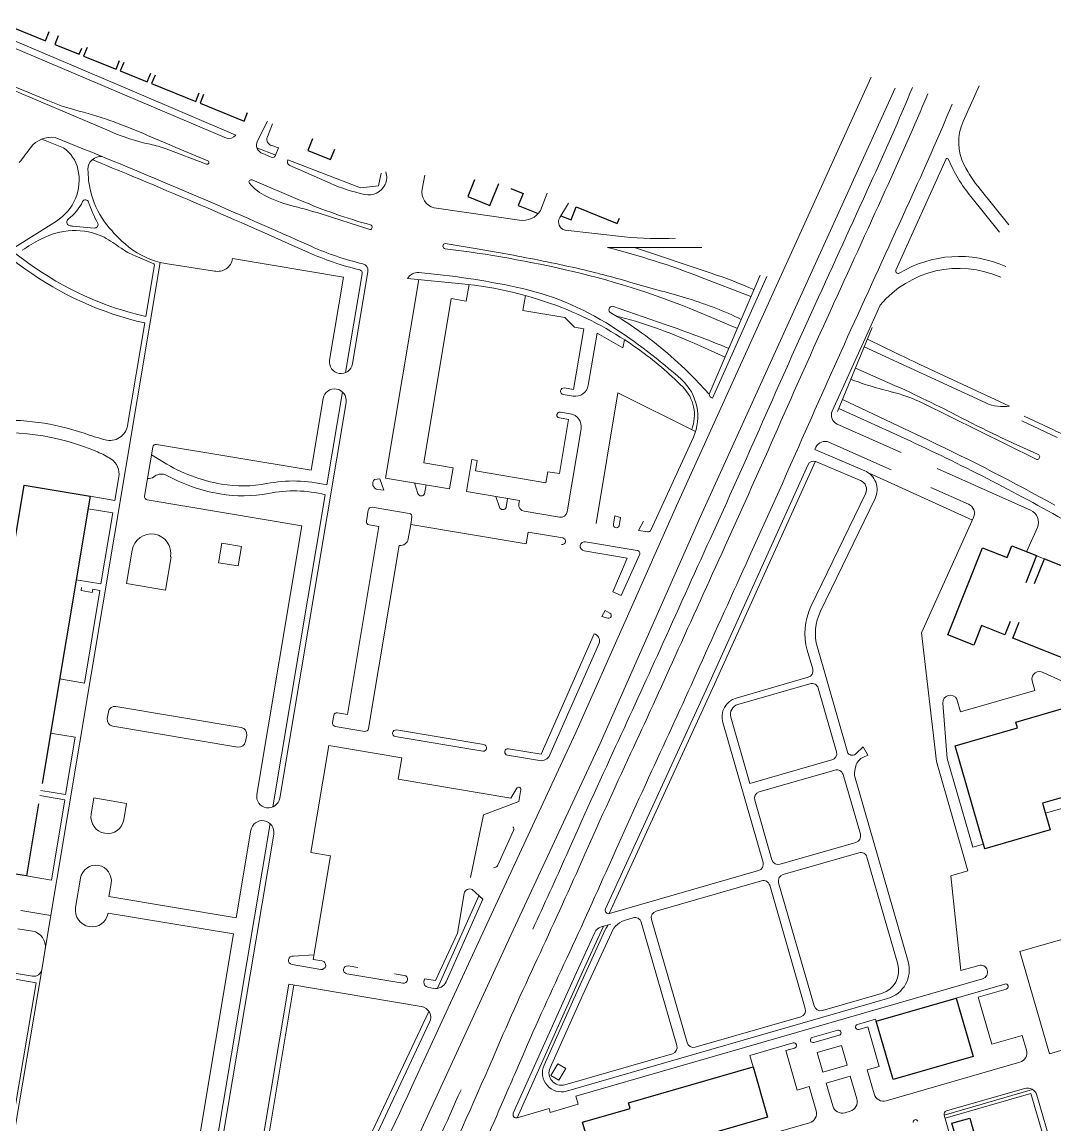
# Model space of a CAD drawing. Header units: feet. Extents: x 2817291 to 2825191, y 230718 to 237492.
# Drawn here: x 2822273 to 2823843, y 234175 to 235851 of the extents above; entities that cross this region are included whole.
import ezdxf

# ---------------------------------------------------------------- set-up
doc = ezdxf.new("R2010")
doc.units = ezdxf.units.FT
doc.layers.add('63', color=7, linetype='Continuous', lineweight=13)

msp = doc.modelspace()

# ---------------------------------------------------------------- linework, layer by layer
at = {"layer": '63', "lineweight": 25}
for p, q in [((2822239.115, 235851.409), (2822308.983, 235823.124)), ((2822308.983, 235823.124), (2822314.64, 235837.097)), ((2822328.237, 235830.508), (2822322.957, 235817.466)), ((2822322.957, 235817.466), (2822360.219, 235802.381)), ((2822372.02, 235812.783), (2822366.74, 235799.741)), ((2822360.219, 235802.381), (2822363.991, 235811.696)), ((2822366.74, 235799.741), (2822416.113, 235779.752)), ((2822416.113, 235779.752), (2822421.394, 235792.794)), ((2822427.914, 235790.154), (2822422.635, 235777.112)), ((2822422.635, 235777.112), (2822463.624, 235760.518)), ((2822463.624, 235760.518), (2822468.904, 235773.56)), ((2822475.425, 235770.92), (2822470.145, 235757.878)), ((2822470.145, 235757.878), (2822537.218, 235730.723)), ((2822537.218, 235730.723), (2822542.498, 235743.765)), ((2822549.019, 235741.125), (2822543.738, 235728.083)), ((2822543.738, 235728.083), (2822610.811, 235700.929)), ((2822610.811, 235700.929), (2822616.091, 235713.971)), ((2822714.838, 235673.993), (2822707.672, 235656.293)), ((2822707.672, 235656.293), (2822742.14, 235642.339)), ((2822742.14, 235642.339), (2822748.552, 235658.176)), ((2822960.553, 235611.38), (2822950.37, 235586.228)), ((2822983.906, 235572.651), (2822997.484, 235606.187)), ((2823016.115, 235598.644), (2823034.746, 235591.101)), ((2822950.37, 235586.228), (2822983.906, 235572.651)), ((2823034.746, 235591.101), (2823027.204, 235572.47)), ((2823027.204, 235572.47), (2823057.338, 235560.27)), ((2823107.364, 235550.86), (2823115.284, 235570.423)), ((2823115.284, 235570.423), (2823177.699, 235545.154)), ((2823091.945, 235557.102), (2823107.364, 235550.86)), ((2823177.699, 235545.154), (2823181.093, 235553.538)), ((2822201.524, 234698.79), (2822276.683, 235147.456)), ((2822276.683, 235147.456), (2822376.795, 235130.686)), ((2822376.795, 235130.686), (2822303.71, 234694.402)), ((2823679.934, 234919.958), (2823732.747, 235052.344)), ((2823732.747, 235052.344), (2823770.086, 235037.448)), ((2823770.086, 235037.448), (2823777.228, 235055.352)), ((2823777.228, 235055.352), (2823814.567, 235040.456)), ((2823814.567, 235040.456), (2823798.148, 234999.296)), ((2823811.664, 234997.918), (2823826.703, 235035.615)), ((2823826.703, 235035.615), (2823940.587, 234990.182)), ((2823731.056, 234934.188), (2823719.14, 234904.317)), ((2823766.528, 234920.037), (2823731.056, 234934.188)), ((2823774.684, 234940.479), (2823766.528, 234920.037)), ((2823778.664, 234915.196), (2823788.24, 234939.201)), ((2823719.14, 234904.317), (2823679.934, 234919.958)), ((2823892.548, 234869.764), (2823778.664, 234915.196)), ((2823782.979, 234787.553), (2823963.554, 234839.642)), ((2823690.853, 234751.564), (2823785.486, 234778.862)), ((2823785.486, 234778.862), (2823782.979, 234787.553)), ((2824146.265, 234757.414), (2823823.74, 234664.378)), ((2823735.978, 234595.13), (2823690.853, 234751.564)), ((2822298.482, 234663.19), (2822280.158, 234553.804)), ((2823823.74, 234664.378), (2823835.44, 234623.821)), ((2823835.44, 234623.821), (2823735.978, 234595.13)), ((2822280.158, 234553.804), (2822260.334, 234557.125)), ((2823570.983, 234333.106), (2823692.655, 234368.204)), ((2823692.655, 234368.204), (2823718.281, 234279.364)), ((2823596.61, 234244.267), (2823570.983, 234333.106)), ((2823718.281, 234279.364), (2823596.61, 234244.267)), ((2823194.698, 234208.872), (2823383.964, 234263.468)), ((2823383.964, 234263.468), (2823405.97, 234187.182)), ((2823197.205, 234200.181), (2823194.698, 234208.872)), ((2823124.782, 234179.29), (2823197.205, 234200.181)), ((2823405.97, 234187.182), (2823216.704, 234132.586)), ((2823137.317, 234135.836), (2823124.782, 234179.29)), ((2823686.094, 234178.032), (2823713.132, 234185.831)), ((2823695.564, 234145.2), (2823686.094, 234178.032)), ((2823713.132, 234185.831), (2823722.602, 234152.999))]:
    msp.add_line(p, q, dxfattribs=at)
at = {"layer": '63'}
for p, q in [((2822210.833, 235844.638), (2822443.997, 235745.141)), ((2822583.694, 235674.79), (2822224.903, 235827.552)), ((2823563.161, 235767.788), (2823424.465, 235462.256)), ((2823599.766, 235751.171), (2823461.074, 235445.646)), ((2823727.52, 235754.28), (2823703.04, 235700.086)), ((2822405.806, 235685.845), (2822285.204, 235737.101)), ((2822443.997, 235745.141), (2822598.061, 235679.504)), ((2822646.005, 235700.92), (2822630.93, 235670.77)), ((2822646.005, 235676.8), (2822654.046, 235696.9)), ((2822303.222, 235673.595), (2822336.07, 235660.208)), ((2822368.309, 235657.922), (2822323.794, 235676.064)), ((2822662.704, 235660.191), (2822653.041, 235663.734)), ((2822553.544, 235635.594), (2822492.238, 235658.709)), ((2822658.68, 235649.216), (2822630.245, 235660.19)), ((2822638.97, 235651.674), (2822651.809, 235646.01)), ((2822658.556, 235648.878), (2822662.704, 235660.191)), ((2822787.713, 235599.413), (2822676.977, 235642.154)), ((2822680.143, 235633.51), (2822741.482, 235606.449)), ((2823677.399, 235643.322), (2823601.043, 235474.281)), ((2822818.868, 235621.524), (2822814.848, 235602.429)), ((2822885.199, 235618.509), (2822881.179, 235597.403)), ((2822622.89, 235611.474), (2822696.256, 235580.318)), ((2822814.848, 235602.429), (2822787.713, 235599.413)), ((2823728.718, 235597.641), (2823772.623, 235543.412)), ((2823061.077, 235565.243), (2823071.127, 235591.373)), ((2823758.563, 235532.028), (2823714.658, 235586.258)), ((2822899.27, 235569.263), (2823028.917, 235550.168)), ((2823103.288, 235576.298), (2823090.223, 235554.188)), ((2822261.782, 235508.648), (2822325.591, 235548.91)), ((2822801.783, 235536.097), (2822726.407, 235560.218)), ((2822350.412, 235541.285), (2822382.831, 235538.378)), ((2823098.263, 235535.092), (2823188.714, 235525.042)), ((2822916.355, 235514.992), (2822964.596, 235506.952)), ((2822263.659, 235499.067), (2822283.68, 235484.553)), ((2822473.404, 235484.106), (2822445.239, 235495.926)), ((2822964.596, 235506.952), (2823019.872, 235496.902)), ((2823162.584, 235508.962), (2823306.301, 235508.962)), ((2823203.79, 235508.962), (2823320.372, 235469.766)), ((2822253.356, 235494.123), (2822277.782, 235476.416)), ((2822308.404, 234442.598), (2822483.218, 235486.158)), ((2822461.302, 235403.996), (2822474.414, 235482.273)), ((2822494.066, 235484.003), (2822565.599, 235473.039)), ((2822593.207, 235491.851), (2822761.711, 235463.624)), ((2822761.711, 235463.624), (2822740.624, 235337.741)), ((2822790.13, 235469.024), (2822764.946, 235318.69)), ((2822775.316, 235331.929), (2822798.872, 235472.546)), ((2822859.069, 235461.726), (2822941.48, 235453.686)), ((2823424.465, 235462.256), (2823267.608, 235116.366)), ((2823380.781, 235434.114), (2823304.291, 235463.736)), ((2823317.357, 235285.848), (2823394.743, 235466.751)), ((2823404.793, 235464.741), (2823322.382, 235279.818)), ((2822876.262, 235460.049), (2822825.731, 235158.403)), ((2822948.219, 235427.286), (2822952.444, 235452.51)), ((2823461.074, 235445.646), (2823304.291, 235099.92)), ((2822883.578, 235181.321), (2822925.421, 235431.105)), ((2822925.421, 235431.105), (2822948.219, 235427.286)), ((2823038.197, 235435.753), (2823034.361, 235412.856)), ((2823034.361, 235412.856), (2823097.891, 235402.213)), ((2823170.624, 235419.516), (2823252.03, 235391.375)), ((2823576.998, 235421.051), (2823554.213, 235370.609)), ((2822459.639, 235394.068), (2822433.523, 235238.171)), ((2823097.891, 235402.213), (2823112.749, 235387.496)), ((2823360.073, 235385.704), (2823311.326, 235406.45)), ((2823126.626, 235385.171), (2823111.184, 235292.989)), ((2823112.749, 235387.496), (2823126.626, 235385.171)), ((2823133.66, 235299.414), (2823146.927, 235378.615)), ((2823146.927, 235378.615), (2823185.915, 235356.369)), ((2823565.131, 235387.122), (2823512.154, 235259.448)), ((2823185.915, 235356.369), (2823188.713, 235368.626)), ((2823341.336, 235341.905), (2823294.241, 235363.234)), ((2823554.213, 235370.609), (2823504.235, 235260.179)), ((2823552.977, 235357.831), (2823737.53, 235272.644)), ((2823773.38, 235267.658), (2823637.288, 235331.217)), ((2823539.524, 235325.407), (2823588.855, 235303.664)), ((2823111.184, 235292.989), (2823097.307, 235295.314)), ((2823317.357, 235285.848), (2823295.246, 235308.964)), ((2822730.827, 235279.26), (2822712.562, 235170.227)), ((2822736.336, 235147.902), (2822760.03, 235289.344)), ((2823095.647, 235285.402), (2823110.515, 235282.911)), ((2823178.72, 235287.913), (2823145.491, 235089.552)), ((2823296.563, 235229.194), (2823178.72, 235287.913)), ((2823519.773, 235277.81), (2823650.576, 235215.879)), ((2822664.731, 234671.787), (2822765.52, 235273.448)), ((2823514.144, 235264.244), (2823606.687, 235222.041)), ((2823812.967, 235187.657), (2823640.709, 235272.559)), ((2823089.669, 235249.718), (2823103.546, 235247.394)), ((2823103.546, 235247.394), (2823089.764, 235165.124)), ((2823106.031, 235256.149), (2823091.163, 235258.639)), ((2823792.185, 235245.263), (2823845.932, 235220.017)), ((2823795.603, 235252.541), (2823840.214, 235231.586)), ((2823101.447, 235107.121), (2823122.535, 235233.004)), ((2823511.848, 235240.187), (2823608.979, 235197.031)), ((2822712.562, 235170.227), (2822477.647, 235209.579)), ((2823228.867, 235079.361), (2823293.236, 235220.522)), ((2823593.996, 235170.695), (2823499.227, 235212.802)), ((2822471.861, 235205.454), (2822459.407, 235131.113)), ((2822469.868, 235193.559), (2822488.364, 235182.309)), ((2823479.371, 235205.241), (2823477.819, 235201.812)), ((2823477.819, 235201.812), (2823553.54, 235169.541)), ((2822928.183, 235173.849), (2822883.578, 235181.321)), ((2822956.777, 235186.382), (2822948.641, 235137.813)), ((2822964.706, 235185.054), (2822956.777, 235186.382)), ((2822962.05, 235169.195), (2822964.706, 235185.054)), ((2823467.134, 235178.203), (2823318.007, 234848.697)), ((2823478.586, 235184.005), (2823325.325, 234845.365)), ((2823547.236, 235154.749), (2823480.231, 235183.304)), ((2822414.461, 235124.376), (2822420.448, 235160.115)), ((2822922.869, 235142.13), (2822928.183, 235173.849)), ((2823069.1, 235151.262), (2822962.05, 235169.195)), ((2823071.923, 235168.113), (2823069.1, 235151.262)), ((2823089.764, 235165.124), (2823071.923, 235168.113)), ((2823560.249, 235165.624), (2823717.258, 235094.587)), ((2823663.622, 235172.753), (2823805.636, 235109.655)), ((2822808.818, 235156.201), (2822816.858, 235157.206)), ((2822816.858, 235157.206), (2822822.888, 235140.121)), ((2822825.731, 235158.403), (2822922.869, 235142.13)), ((2822869.344, 235151.097), (2822874.783, 235134.9)), ((2822884.861, 235134.231), (2822887.186, 235148.108)), ((2823711.428, 235118.52), (2823654.121, 235143.982)), ((2822376.795, 235130.686), (2822414.461, 235124.376)), ((2822654.361, 234658.547), (2822733.838, 235132.991)), ((2822822.888, 235140.121), (2822813.843, 235141.126)), ((2822948.641, 235137.813), (2823028.928, 235124.364)), ((2822993.245, 235130.341), (2822998.684, 235114.145)), ((2823008.762, 235113.476), (2823011.087, 235127.353)), ((2823471.941, 234963.271), (2823554.813, 235134.535)), ((2823569.287, 235127.531), (2823486.416, 234956.267)), ((2822411.306, 235105.543), (2822373.64, 235111.853)), ((2822463.533, 235125.327), (2822698.449, 235085.975)), ((2822799.255, 235109.849), (2822796.432, 235092.998)), ((2822861.54, 235104.51), (2822805.041, 235113.975)), ((2823028.928, 235124.364), (2823028.098, 235119.408)), ((2823267.608, 235116.366), (2823114.926, 234771.827)), ((2822393.207, 234997.502), (2822411.306, 235105.543)), ((2822863.839, 235087.821), (2822865.666, 235098.724)), ((2823036.35, 235107.835), (2823089.875, 235098.869)), ((2823304.291, 235099.92), (2823151.529, 234755.199)), ((2823173.81, 235101.113), (2823171.652, 235088.227)), ((2823182.565, 235098.627), (2823173.81, 235101.113)), ((2823180.406, 235085.741), (2823182.565, 235098.627)), ((2823217.257, 235092.816), (2823209.811, 235078.778)), ((2823639.612, 234922.97), (2823719.042, 235098.529)), ((2822698.449, 235085.975), (2822630.039, 234677.598)), ((2822815.426, 235084.721), (2822767.606, 234799.254)), ((2822800.558, 235087.212), (2822815.426, 235084.721)), ((2822860.186, 235066.014), (2822863.839, 235087.821)), ((2822863.839, 235087.821), (2823039.283, 235058.431)), ((2823039.283, 235058.431), (2823042.272, 235076.273)), ((2823042.272, 235076.273), (2823094.805, 235067.472)), ((2823209.811, 235078.778), (2823223.465, 235076.49)), ((2823815.843, 235083.125), (2823799.547, 235046.448)), ((2822576.822, 235059.474), (2822571.841, 235029.738)), ((2822606.558, 235054.493), (2822576.822, 235059.474)), ((2823207.857, 235048.534), (2823129.498, 235061.661)), ((2822432.035, 234998.131), (2822440.504, 235048.682)), ((2822601.577, 235024.757), (2822606.558, 235054.493)), ((2822799.641, 234777.584), (2822846.299, 235056.112)), ((2823127.173, 235047.784), (2823192.593, 235036.825)), ((2823799.547, 235046.448), (2823940.587, 234990.182)), ((2822499.976, 235038.72), (2822491.508, 234988.168)), ((2822571.841, 235029.738), (2822601.577, 235024.757)), ((2823192.593, 235036.825), (2823170.741, 234985.459)), ((2823183.412, 234979.68), (2823211.599, 235041.493)), ((2822355.542, 235003.812), (2822393.207, 234997.502)), ((2822362.963, 234987.283), (2822363.793, 234992.239)), ((2822491.508, 234988.168), (2822432.035, 234998.131)), ((2822379.813, 234984.46), (2822362.963, 234987.283)), ((2822367.969, 234846.839), (2822391.547, 234987.59)), ((2822380.644, 234989.416), (2822379.813, 234984.46)), ((2822391.547, 234987.59), (2822380.644, 234989.416)), ((2823170.741, 234985.459), (2823183.412, 234979.68)), ((2823159.112, 234956.953), (2823154.302, 234948.244)), ((2823154.302, 234948.244), (2823163.42, 234945.644)), ((2823166.577, 234952.831), (2823159.112, 234956.953)), ((2823142.765, 234921.87), (2823062.15, 234738.704)), ((2823075.201, 234737.537), (2823150.685, 234908.316)), ((2823662.472, 234727.687), (2823639.612, 234922.97)), ((2823474.506, 234868.021), (2823466.265, 234896.589)), ((2823481.715, 234901.046), (2823528.118, 234740.185)), ((2823891.645, 234832.497), (2823825.443, 234862.562)), ((2822330.303, 234853.148), (2822367.969, 234846.839)), ((2823318.007, 234848.697), (2823159.893, 234503.489)), ((2823325.325, 234845.365), (2823165.529, 234496.486)), ((2823358.517, 234824.103), (2823467.635, 234855.579)), ((2823470.42, 234845.923), (2823360.65, 234814.258)), ((2823808.08, 234850.231), (2823812.258, 234835.747)), ((2823510.718, 234742.488), (2823482.862, 234839.052)), ((2823812.258, 234835.747), (2823699.278, 234803.156)), ((2822606.331, 234779.396), (2822416.019, 234811.276)), ((2823672.463, 234816.341), (2823678.888, 234732.423)), ((2823699.278, 234803.156), (2823693.707, 234822.469)), ((2822404.447, 234803.024), (2822402.787, 234793.112)), ((2822746.951, 234797.619), (2822745.125, 234786.716)), ((2822767.606, 234799.254), (2822752.738, 234801.745)), ((2823350.121, 234795.192), (2823379.279, 234694.113)), ((2822411.038, 234781.54), (2822601.35, 234749.659)), ((2822749.251, 234780.93), (2822793.855, 234773.458)), ((2822974.924, 234753.316), (2822842.102, 234775.566)), ((2823399.186, 234574.336), (2823337.904, 234786.777)), ((2822354.187, 234764.569), (2822316.521, 234770.878)), ((2822354.187, 234764.569), (2822339.575, 234677.343)), ((2822612.922, 234757.911), (2822614.583, 234767.823)), ((2822840.442, 234765.654), (2822973.263, 234743.404)), ((2823114.926, 234771.827), (2822979.367, 234480.627)), ((2822739.313, 234752.024), (2822712.082, 234589.466)), ((2822850.328, 234733.427), (2822739.313, 234752.024)), ((2823062.15, 234738.704), (2823012.589, 234747.006)), ((2823151.529, 234755.199), (2823015.852, 234463.745)), ((2823540.82, 234739.665), (2823551.423, 234750.046)), ((2823551.423, 234750.046), (2823558.22, 234737.362)), ((2822844.849, 234700.717), (2822850.328, 234733.427)), ((2823010.929, 234737.094), (2823059.498, 234728.958)), ((2823379.279, 234694.113), (2823503.847, 234730.046)), ((2823558.22, 234737.362), (2823551.739, 234734.447)), ((2823710.383, 234561.597), (2823662.472, 234727.687)), ((2823678.888, 234732.423), (2823717.885, 234597.233)), ((2823508.303, 234714.595), (2823393.392, 234681.448)), ((2823546.929, 234616.954), (2823520.745, 234707.724)), ((2823537.867, 234706.387), (2823619.442, 234423.595)), ((2823016.062, 234672.036), (2822844.849, 234700.717)), ((2822338.247, 234669.413), (2822300.581, 234675.723)), ((2822339.575, 234677.343), (2822301.91, 234683.652)), ((2823024.897, 234686.858), (2823016.062, 234672.036)), ((2823027.912, 234666.758), (2823030.927, 234684.848)), ((2823828.197, 234648.927), (2823965.592, 234688.56)), ((2822317.824, 234547.495), (2822338.247, 234669.413)), ((2822378.378, 234647.405), (2822382.529, 234672.185)), ((2822382.529, 234672.185), (2822432.09, 234663.883)), ((2822432.09, 234663.883), (2822427.938, 234639.103)), ((2822974.646, 234646.658), (2823027.912, 234666.758)), ((2823386.521, 234669.006), (2823412.705, 234578.235)), ((2822954.546, 234551.181), (2822974.646, 234646.658)), ((2823835.44, 234623.821), (2823828.197, 234648.927)), ((2822557.109, 234077.995), (2822650.109, 234633.166)), ((2822620.907, 234623.082), (2822598.657, 234490.26)), ((2823735.978, 234595.13), (2823835.44, 234623.821)), ((2822567.695, 234092.526), (2822655.599, 234617.27)), ((2822995.751, 234569.271), (2823019.872, 234622.537)), ((2822712.082, 234589.466), (2822741.818, 234584.485)), ((2823425.147, 234571.364), (2823540.058, 234604.512)), ((2823544.515, 234589.062), (2823429.604, 234555.914)), ((2823717.885, 234597.233), (2823734.028, 234601.889)), ((2823734.028, 234601.889), (2823735.978, 234595.13)), ((2822741.818, 234584.485), (2822715.417, 234426.883)), ((2823603.801, 234419.801), (2823556.957, 234582.191)), ((2823165.855, 234496.568), (2823392.315, 234561.894)), ((2823684.311, 234554.076), (2823710.383, 234561.597)), ((2822317.824, 234547.495), (2822280.158, 234553.804)), ((2822362.106, 234550.267), (2822354.634, 234505.663)), ((2822405.372, 234522.639), (2822408.693, 234542.463)), ((2823396.772, 234546.443), (2823236.475, 234500.204)), ((2823463.253, 234352.238), (2823409.214, 234539.572)), ((2823422.733, 234543.472), (2823476.772, 234356.137)), ((2823699.724, 234409.991), (2823684.311, 234554.076)), ((2822598.657, 234490.26), (2822405.372, 234522.639)), ((2822904.729, 234382.932), (2822967.553, 234523.546)), ((2822935.033, 234466.52), (2822945.161, 234526.984)), ((2822957.393, 234533.087), (2822973.242, 234518.204)), ((2822973.242, 234518.204), (2822917.623, 234393.01)), ((2822271.358, 234501.271), (2822316.953, 234493.633)), ((2822404.194, 234497.361), (2822594.506, 234465.48)), ((2823201.712, 234490.176), (2823191.612, 234487.262)), ((2822289.023, 234469.779), (2822266.708, 234473.517)), ((2822979.367, 234480.627), (2822865.712, 234233.513)), ((2823156.69, 234477.189), (2823122.895, 234403.404)), ((2823167.914, 234480.427), (2823153.148, 234476.167)), ((2823268.193, 234295.97), (2823214.154, 234483.305)), ((2823229.604, 234487.762), (2823283.643, 234300.427)), ((2823907.194, 234472.976), (2823789.386, 234438.993)), ((2822594.506, 234465.48), (2822534.331, 234106.267)), ((2823015.852, 234463.745), (2822883.189, 234175.305)), ((2822901.598, 234394.676), (2822935.033, 234466.52)), ((2823143.62, 234467.96), (2823115.573, 234406.725)), ((2823116.169, 234377.079), (2823159.482, 234471.642)), ((2823168.619, 234467.457), (2823125.322, 234372.928)), ((2822303.155, 234411.262), (2822308.404, 234442.598)), ((2823789.386, 234438.993), (2823834.233, 234283.524)), ((2822685.681, 234431.864), (2822716.58, 234433.821)), ((2822715.417, 234426.883), (2822729.294, 234424.558)), ((2823834.233, 234283.524), (2824369.906, 234438.046)), ((2822255.583, 234407.106), (2822289.385, 234401.444)), ((2822256.779, 234134.42), (2822303.155, 234411.262)), ((2822727.136, 234411.673), (2822683.523, 234418.979)), ((2822852.028, 234390.751), (2822766.784, 234405.031)), ((2822768.777, 234416.926), (2822783.645, 234414.435)), ((2822839.152, 234405.136), (2822854.02, 234402.646)), ((2823115.573, 234406.725), (2823019.645, 234193.136)), ((2823726.762, 234417.79), (2823699.724, 234409.991)), ((2822254.089, 234398.185), (2822294.728, 234391.377)), ((2822294.728, 234391.377), (2822263.014, 234202.057)), ((2822678.542, 234389.242), (2822629.022, 234093.633)), ((2822879.884, 234355.514), (2822678.542, 234389.242)), ((2822883.917, 234392.542), (2822884.748, 234397.498)), ((2822884.748, 234397.498), (2822901.598, 234394.676)), ((2823122.895, 234403.404), (2823025.332, 234186.175)), ((2823114.6, 234219.238), (2823732.612, 234397.511)), ((2823766.316, 234389.452), (2823692.655, 234368.204)), ((2822686.471, 234387.914), (2822636.952, 234092.305)), ((2822899.061, 234382.872), (2822889.694, 234384.442)), ((2823066.372, 234266.202), (2823116.169, 234377.079)), ((2823125.322, 234372.928), (2823075.54, 234262.085)), ((2823489.214, 234349.266), (2823579.18, 234375.218)), ((2823726.056, 234369.471), (2823768.545, 234381.727)), ((2823588.422, 234367.424), (2823100.638, 234226.717)), ((2823746.669, 234298.013), (2823726.056, 234369.471)), ((2822755.006, 234058.648), (2822891.501, 234347.843)), ((2823296.085, 234293.556), (2823456.382, 234339.796)), ((2822762.277, 234055.217), (2822892.567, 234331.266)), ((2823570.148, 234336.003), (2823542.417, 234328.004)), ((2823544.645, 234320.279), (2823558.164, 234324.178)), ((2823558.164, 234324.178), (2823575.434, 234264.308)), ((2823570.983, 234333.106), (2823570.148, 234336.003)), ((2823512.482, 234319.369), (2823473.856, 234308.226)), ((2823476.085, 234300.501), (2823514.71, 234311.643)), ((2823793.02, 234311.384), (2823746.669, 234298.013)), ((2823799.427, 234289.174), (2823793.02, 234311.384)), ((2823444.887, 234299.87), (2823378.95, 234280.85)), ((2823433.596, 234288.245), (2823447.115, 234292.145)), ((2823450.867, 234228.375), (2823433.596, 234288.245)), ((2823518.201, 234295.915), (2823481.507, 234285.329)), ((2823526.837, 234265.98), (2823518.201, 234295.915)), ((2823097.853, 234236.373), (2823261.322, 234283.528)), ((2823378.95, 234280.85), (2823383.964, 234263.468)), ((2823481.507, 234285.329), (2823490.142, 234255.395)), ((2823087.371, 234268.113), (2823076.786, 234250.416)), ((2823099.446, 234260.891), (2823087.371, 234268.113)), ((2823088.862, 234243.194), (2823099.446, 234260.891)), ((2823490.142, 234255.395), (2823526.837, 234265.98)), ((2823575.434, 234264.308), (2823557.087, 234259.016)), ((2823557.087, 234259.016), (2823567.672, 234222.321)), ((2823586.335, 234212.015), (2823789.12, 234270.511)), ((2823076.786, 234250.416), (2823088.862, 234243.194)), ((2823531.572, 234249.564), (2823494.878, 234238.979)), ((2823494.878, 234238.979), (2823504.905, 234204.215)), ((2823541.6, 234214.8), (2823531.572, 234249.564)), ((2823469.214, 234233.668), (2823450.867, 234228.375)), ((2823479.799, 234196.973), (2823469.214, 234233.668)), ((2823808.659, 234229.077), (2823674.19, 234190.288)), ((2823806.052, 234223.095), (2823675.583, 234185.46)), ((2823796.47, 234230.791), (2823677.626, 234196.509)), ((2823837.5, 234115.078), (2823806.052, 234223.095)), ((2823873.617, 234019.788), (2823815.121, 234220.524)), ((2823075.733, 234194.429), (2823118.221, 234206.685)), ((2823118.221, 234206.685), (2823114.6, 234219.238)), ((2823025.621, 234186.25), (2823074.061, 234200.223)), ((2823074.061, 234200.223), (2823075.733, 234194.429)), ((2823523.568, 234193.909), (2823531.294, 234196.138)), ((2823674.19, 234190.288), (2823718.758, 234035.785)), ((2822883.189, 234175.305), (2822740.477, 233865.76)), ((2823381.619, 234152.962), (2823469.492, 234178.31))]:
    msp.add_line(p, q, dxfattribs=at)
for centre, radius, start, end in [((2821011.283, 232739.638), 3256.94, 66.97451, 68.80659), ((2801949.737, 187693.059), 52176.457, 67.02906, 67.14528), ((2818627.37, 237861.213), 5425.672, 335.43607, 337.12214), ((2822430.662, 236011.22), 303.186, 247.02906, 255.26462), ((2818627.37, 237861.213), 5450.797, 335.43607, 337.12214), ((2822168.433, 235014.171), 727.77, 66.54839, 75.26462), ((2818627.37, 237861.213), 5490.998, 335.43607, 337.12214), ((2823771.974, 235668.948), 75.641, 155.69104, 207.46643), ((2822532.308, 235971.366), 312.29, 246.10411, 258.1385), ((2824697.736, 240844.632), 5627.672, 246.5484, 247.62595), ((2822586.907, 235689.246), 14.809, 257.47119, 318.86622), ((2822318.082, 235636.712), 39.764, 81.74124, 143.31393), ((2822434.449, 235505.444), 163.798, 69.34109, 78.1385), ((2822643.134, 235664.668), 13.644, 153.43495, 252.23236), ((2822654.985, 235673.208), 9.671, 158.19859, 258.40292), ((2820103.436, 237286.621), 2721.913, 322.71781, 323.31393), ((2822306.449, 235616.131), 53.106, 12.94251, 56.0976), ((2818320.48, 225725.557), 10725.521, 65.82696, 67.82717), ((2822392.611, 235627.9), 19.209, 82.40732, 181.14352), ((2822653.838, 235650.608), 5.025, 246.19406, 339.8637), ((2818320.48, 225725.557), 10715.47, 65.82696, 67.73819), ((2822554.524, 235638.117), 2.706, 248.77123, 67.62595), ((2822683.048, 235639.475), 6.635, 156.19406, 244.03848), ((2823678.981, 235642.608), 1.735, 22.73374, 155.69104), ((2823897.192, 235734.039), 234.857, 202.73374, 218.99383), ((2823897.192, 235734.039), 216.767, 207.46643, 218.99383), ((2822286.124, 235611.46), 73.96, 302.2506, 12.94251), ((2822541.516, 235630.872), 168.144, 181.14353, 192.21548), ((2822621.365, 235608.573), 3.277, 62.26759, 220.41279), ((2822802.846, 235615.173), 24.526, 334.04357, 19.93086), ((2822497.028, 235621.241), 122.625, 192.21548, 216.75803), ((2822679.142, 235657.767), 79.16, 220.41279, 244.45003), ((2822853.166, 235859.598), 276.691, 246.19406, 257.59842), ((2822799.75, 235616.681), 27.97, 257.59842, 334.04357), ((2822905.041, 235592.858), 24.291, 169.2157, 256.25475), ((2930223.823, 186853.316), 117275.485, 155.43607, 155.53469), ((2930223.823, 186853.316), 117250.359, 155.43607, 155.53469), ((2822301.638, 235608.963), 70.669, 306.34766, 334.46742), ((2822369.747, 235576.429), 4.811, 18.06868, 154.46742), ((2822739.094, 235783.177), 218.163, 244.45003, 256.24233), ((2823031.91, 236370.729), 858.728, 246.99113, 254.52512), ((2930223.823, 186853.316), 117210.158, 155.43607, 155.53469), ((2822540.723, 235632.209), 175.033, 198.06868, 209.31196), ((2822548.003, 235002.705), 585.362, 72.25533, 76.24233), ((2823033.606, 235582.006), 32.182, 261.62133, 328.60835), ((2822346.856, 235547.514), 5.623, 126.34766, 252.27604), ((2822383.321, 235543.836), 5.48, 264.87502, 29.31196), ((2822578.706, 235682.251), 224.573, 216.75803, 228.4726), ((2823101.33, 235547.624), 12.902, 149.42077, 256.24654), ((2822352.958, 235427.868), 106.644, 65.05263, 118.78217), ((2822350.759, 235559.728), 18.446, 252.27604, 268.9209), ((2822801.832, 235539.68), 3.583, 269.21468, 74.52511), ((2822562.013, 235047.319), 540.835, 118.78217, 122.25894), ((2822210.064, 235206.013), 369.825, 54.70174, 59.46859), ((2822513.096, 235608.164), 125.611, 228.4726, 256.23943), ((2822916.852, 235510.972), 4.051, 97.05391, 262.94609), ((2823239.246, 235979.829), 457.586, 263.65981, 273.36446), ((2822488.786, 235599.691), 112.532, 234.70174, 247.23375), ((2822889.776, 235905.513), 442.933, 245.82696, 256.4874), ((2822889.776, 235905.513), 432.883, 245.82696, 256.84349), ((2822690.584, 233682.389), 1838.478, 76.86686, 82.94609), ((2822616.19, 233276.652), 2256.649, 77.03758, 79.69515), ((2822860.433, 234317.602), 1229.079, 68.83034, 75.7688), ((2823696.62, 235321.391), 173.787, 65.84836, 121.37244), ((2822569.7, 235879.106), 487.319, 234.06086, 257.14774), ((2822472.751, 235482.551), 1.687, 350.4903, 67.23375), ((2822513.096, 235608.164), 125.611, 256.23943, 261.28602), ((2822570.388, 235495.674), 23.136, 258.05255, 350.4903), ((2822788.96, 235474.206), 10.05, 350.4903, 76.84348), ((2822569.7, 235879.106), 497.369, 234.06086, 257.21535), ((2822785.086, 235469.869), 5.114, 350.4903, 76.48739), ((2822874.57, 235453.106), 17.736, 84.87429, 150.92025), ((2822763.172, 234211.211), 1264.617, 78.10229, 84.87429), ((2822827.723, 234270.167), 1234.914, 66.94532, 76.86686), ((2822847.921, 234283.401), 1223.575, 73.18989, 77.03758), ((2823060.147, 234695.766), 816.574, 66.53114, 71.417), ((2823696.62, 235321.391), 155.697, 65.84836, 140.20161), ((2823604.291, 235472.814), 3.564, 155.69104, 301.37244), ((2822885.935, 234884.343), 572.046, 68.75301, 84.4278), ((2822934.432, 235024.061), 433.922, 57.3377, 78.10229), ((2823507.169, 236465.544), 1055.976, 253.18989, 255.62449), ((2823053.744, 234696.431), 770.319, 69.19066, 75.62449), ((2822903.007, 234928.252), 524.935, 54.23392, 68.75301), ((2823170.269, 235414.145), 5.383, 86.21421, 240.38731), ((2823196.78, 235072.791), 367.695, 62.61887, 69.19066), ((2838144.897, 228748.801), 16113.435, 155.53469, 156.22897), ((2838144.897, 228748.801), 16088.31, 155.53469, 156.22897), ((2822917.979, 234970.264), 505.185, 54.85134, 60.38731), ((2822994.726, 234701.924), 725.976, 65.63367, 75.61693), ((2838144.897, 228748.801), 16048.109, 155.53469, 156.22897), ((2822729.218, 234703.944), 814.169, 47.89173, 57.3377), ((2822870.187, 234902.386), 588.201, 43.72697, 54.85134), ((2822683.685, 233747.232), 1739.605, 67.58219, 70.93081), ((2825159.806, 238591.243), 3598.032, 243.56147, 244.96619), ((2822889.289, 234909.207), 548.406, 44.98738, 54.23392), ((2822757.97, 235334.835), 17.588, 170.4903, 350.4903), ((2822748.173, 235276.354), 17.588, 350.4903, 170.4903), ((2823096.477, 235290.358), 5.025, 80.4903, 260.4903), ((2823113.835, 235302.735), 20.1, 260.4903, 350.4903), ((2823224.463, 235251.883), 75.586, 335.48702, 47.89172), ((2823234.418, 235254.184), 60.428, 338.59225, 44.98738), ((2823712.864, 235784.328), 508.862, 249.24146, 252.23741), ((2823714.61, 235789.778), 514.584, 252.23741, 256.40284), ((2822845.701, 233617.591), 1842.585, 62.60326, 66.21403), ((2823324.224, 235286.462), 6.895, 185.11042, 254.50073), ((2823540.171, 235068.578), 227.412, 63.76233, 76.40284), ((2823517.969, 235253.964), 15.075, 155.64953, 246.04412), ((2823763.683, 235329.302), 62.402, 245.22291, 278.93996), ((2822247.287, 234875.503), 370.926, 71.0803, 93.14494), ((2823090.416, 235254.179), 4.523, 80.4903, 260.4903), ((2823102.711, 235236.325), 20.1, 350.4903, 80.4903), ((2808652.038, 241738.89), 16113.435, 335.53469, 336.22898), ((2824749.979, 237291.828), 2295.807, 242.60326, 246.02495), ((2822246.659, 234868.579), 358.577, 66.77063, 98.34292), ((2822544.502, 235742.625), 545.718, 251.0803, 254.5987), ((2822406.774, 235242.652), 27.122, 254.5987, 350.4903), ((2808652.038, 241738.89), 16138.561, 335.53469, 336.22898), ((2823417.702, 234332.099), 993.777, 63.92812, 64.83936), ((2822476.817, 235204.623), 5.025, 80.4903, 170.4903), ((2808652.038, 241738.89), 16178.762, 335.53469, 336.22898), ((2823493.106, 235199.026), 15.075, 66.04411, 155.64953), ((2822279.233, 232311.169), 3199.268, 60.50482, 65.48544), ((2822262.426, 232283.976), 3243.92, 60.84937, 64.66414), ((2822332.115, 235067.682), 141.911, 57.53844, 66.77063), ((2823815.53, 235190.56), 3.872, 228.55847, 66.02494), ((2822393.758, 235164.586), 27.062, 350.4903, 57.53845), ((2822619.839, 235398.453), 252.991, 238.68889, 260.1513), ((2823476.29, 235174.059), 10.05, 66.9176, 155.64953), ((2822465.904, 235169.894), 12.186, 260.4903, 308.41528), ((2822485.221, 235145.535), 18.903, 74.17023, 128.41528), ((2822619.839, 235398.453), 268.066, 241.12198, 260.1513), ((2823541.389, 235141.03), 30.992, 334.17851, 66.9176), ((2822608.69, 235334.233), 187.809, 260.1513, 281.13783), ((2822685.983, 234941.639), 212.32, 76.28119, 101.13782), ((2822814.809, 235149.823), 8.751, 133.21009, 263.65981), ((2823541.389, 235141.03), 14.912, 334.17851, 66.9176), ((2822464.363, 235130.283), 5.025, 170.4903, 260.4903), ((2822608.69, 235334.233), 202.885, 260.1513, 281.13783), ((2822685.983, 234941.639), 197.245, 75.95884, 101.13783), ((2822879.96, 235136.639), 5.461, 198.56278, 333.839), ((2822804.211, 235109.019), 5.025, 80.4903, 170.4903), ((2823003.86, 235115.883), 5.461, 198.56278, 333.839), ((2823038.01, 235117.747), 10.05, 170.4903, 260.4903), ((2823705.307, 235104.743), 15.075, 335.65612, 66.04411), ((2823797.474, 235091.286), 20.1, 336.04412, 66.04411), ((2822801.388, 235092.168), 5.025, 170.4903, 260.4903), ((2822860.71, 235099.554), 5.025, 350.4903, 80.4903), ((2823091.535, 235108.781), 10.05, 260.4903, 350.4903), ((2823176.167, 235087.471), 4.578, 170.4903, 337.80991), ((2823224.295, 235081.446), 5.025, 260.4903, 335.48702), ((2822469.744, 235043.784), 29.648, 350.4903, 170.4903), ((2822848.292, 235068.007), 12.06, 260.4903, 350.4903), ((2823093.975, 235062.516), 5.025, 260.4903, 80.49029), ((2823128.335, 235054.722), 7.035, 80.4903, 260.4903), ((2880011.749, 209270.552), 62285.554, 155.53469, 155.70399), ((2823207.027, 235043.578), 5.025, 335.48702, 80.4903), ((2880011.749, 209270.552), 62260.428, 155.53469, 155.70399), ((2880011.749, 209270.552), 62220.228, 155.53469, 155.70399), ((2823556.158, 234922.52), 93.558, 154.17851, 196.09086), ((2823164.506, 234949.453), 3.961, 254.08548, 58.4851), ((2823556.158, 234922.52), 77.478, 154.17851, 196.09086), ((2823138.206, 234910.116), 12.608, 351.79081, 68.80093), ((2808218.947, 241680.223), 16483.687, 335.13963, 335.70399), ((2808218.947, 241680.223), 16508.812, 335.13963, 335.70399), ((2808218.947, 241680.223), 16549.013, 335.13963, 335.70399), ((2823464.849, 234865.236), 10.05, 286.09086, 16.09086), ((2823818.919, 234853.358), 11.281, 54.67095, 196.09086), ((2823473.206, 234836.266), 10.05, 16.09086, 106.09086), ((2823366.874, 234795.134), 30.151, 106.09086, 196.09086), ((2823683.72, 234817.203), 11.29, 27.80333, 184.37839), ((2822414.359, 234801.364), 10.05, 80.4903, 170.4903), ((2823364.919, 234799.46), 15.401, 106.09086, 196.09086), ((2822412.699, 234791.452), 10.05, 170.4903, 260.4903), ((2822751.907, 234796.789), 5.025, 80.4903, 170.4903), ((2822604.67, 234769.484), 10.05, 350.4903, 80.4903), ((2822750.081, 234785.886), 5.025, 170.4903, 260.4903), ((2822794.685, 234778.414), 5.025, 260.4903, 350.4903), ((2822841.272, 234770.61), 5.025, 80.4903, 260.4903), ((2822603.01, 234759.571), 10.05, 260.4903, 350.4903), ((2822974.093, 234748.36), 5.025, 260.4903, 80.49029), ((2823011.759, 234742.05), 5.025, 80.4903, 260.4903), ((2833330.587, 230044.889), 11192.575, 155.13962, 156.06061), ((2823501.061, 234739.702), 10.05, 286.09086, 16.09086), ((2823534.713, 234745.902), 8.729, 220.92021, 314.39162), ((2823061.761, 234743.477), 14.694, 261.14019, 336.15486), ((2833330.587, 230044.889), 11167.449, 155.13962, 156.06061), ((2823560.353, 234715.299), 20.997, 114.22096, 165.34089), ((2833330.587, 230044.889), 11127.249, 155.13962, 156.06061), ((2823511.089, 234704.939), 10.05, 16.09086, 106.09086), ((2823606.91, 234703.12), 69.12, 165.34089, 177.29054), ((2822647.385, 234674.692), 17.588, 170.4903, 350.4903), ((2823027.753, 234685.377), 3.217, 350.53768, 152.59243), ((2823396.177, 234671.791), 10.05, 106.09086, 196.09086), ((2822403.158, 234643.254), 25.125, 170.4903, 350.4903), ((2822638.253, 234620.176), 17.588, 350.4903, 170.4903), ((2823014.869, 234624.802), 5.491, 335.63755, 43.2871), ((2823537.273, 234614.168), 10.05, 286.09086, 16.09086), ((2823547.301, 234579.405), 10.05, 16.09086, 106.09086), ((2815284.321, 238056.742), 8552.235, 335.22289, 336.06061), ((2815284.321, 238056.742), 8577.361, 334.96632, 336.06061), ((2823389.529, 234571.55), 10.05, 286.09086, 16.09086), ((2823422.361, 234581.021), 10.05, 196.09086, 286.09086), ((2822385.399, 234546.365), 23.618, 350.4903, 170.4903), ((2822990.224, 234572.789), 6.552, 265.6013, 327.52881), ((2815284.321, 238056.742), 8617.561, 334.96632, 336.06061), ((2823432.389, 234546.258), 10.05, 106.09086, 196.09086), ((2823399.557, 234536.787), 10.05, 16.09086, 106.09086), ((2822953.496, 234525.588), 8.451, 62.54504, 170.4903), ((2822379.414, 234501.512), 25.125, 170.4903, 350.4903), ((2823164.462, 234501.397), 5.025, 155.39101, 286.09086), ((2823204.497, 234480.519), 10.05, 16.09086, 106.09086), ((2823239.26, 234490.547), 10.05, 106.09086, 196.09086), ((2823157.326, 234461.682), 15.075, 106.09086, 155.39101), ((2823201.695, 234452.308), 46.43, 144.50483, 155.39102), ((2823201.695, 234452.308), 36.38, 106.09086, 155.39101), ((2822285.124, 234446.498), 23.605, 350.4903, 80.4903), ((2822684.602, 234425.421), 6.533, 80.4903, 260.4903), ((2822728.215, 234418.116), 6.533, 260.4903, 80.49029), ((2827839.597, 232193.132), 5279.655, 154.96632, 156.77253), ((2823575.846, 234411.02), 45.373, 286.09086, 16.09086), ((2822291.36, 234413.238), 11.959, 260.4903, 350.4903), ((2822767.78, 234410.978), 6.03, 80.4903, 260.4903), ((2827839.597, 232193.132), 5239.454, 154.96632, 156.77253), ((2823569.199, 234409.82), 36.012, 286.09086, 16.09086), ((2823729.687, 234407.651), 10.553, 286.09086, 106.09086), ((2822853.024, 234396.699), 6.03, 260.4903, 80.49029), ((2822890.856, 234391.38), 7.035, 170.4903, 260.4903), ((2822901.714, 234400.078), 17.409, 259.74505, 336.04626), ((2823767.43, 234385.59), 4.02, 286.09086, 106.09086), ((2822877.049, 234338.59), 17.16, 334.73349, 80.4903), ((2823486.428, 234358.923), 10.05, 196.09086, 286.09086), ((2823453.596, 234349.452), 10.05, 286.09086, 16.09086), ((2823543.531, 234324.141), 4.02, 106.09086, 286.09086), ((2823474.97, 234304.364), 4.02, 106.09086, 286.09086), ((2823513.596, 234315.506), 4.02, 286.09086, 106.09086), ((2823258.536, 234293.185), 10.05, 286.09086, 16.09086), ((2823293.299, 234303.212), 10.05, 196.09086, 286.09086), ((2823446.001, 234296.007), 4.02, 286.09086, 106.09086), ((2823784.942, 234284.995), 15.075, 286.09086, 16.09086), ((2817414.436, 236667.28), 6065.035, 334.64261, 336.77253), ((2817414.436, 236667.28), 6105.235, 336.41225, 336.77253), ((2823092.653, 234254.399), 28.81, 155.81391, 286.09086), ((2823092.653, 234254.399), 18.76, 155.81391, 286.09086), ((2819061.943, 235982.981), 4186.8, 328.69357, 335.30087), ((2817414.436, 236667.28), 6039.909, 334.64261, 336.18857), ((2830400.05, 231000.569), 8062.961, 156.43347, 158.66497), ((2823582.157, 234226.5), 15.075, 196.09086, 286.09086), ((2823800.648, 234216.306), 15.075, 16.24637, 106.09086), ((2823519.39, 234208.394), 15.075, 196.09086, 286.09086), ((2823527.115, 234210.622), 15.075, 286.09086, 16.09086), ((2823024.229, 234191.078), 5.025, 155.81391, 286.09086), ((2823465.314, 234192.795), 15.075, 286.09086, 16.09086), ((2823679.018, 234191.681), 5.025, 106.09086, 196.09086), ((2823630.662, 234179.824), 3.518, 16.09086, 196.09086)]:
    msp.add_arc(centre, radius, start, end, dxfattribs=at)

doc.saveas('drawing.dxf')
